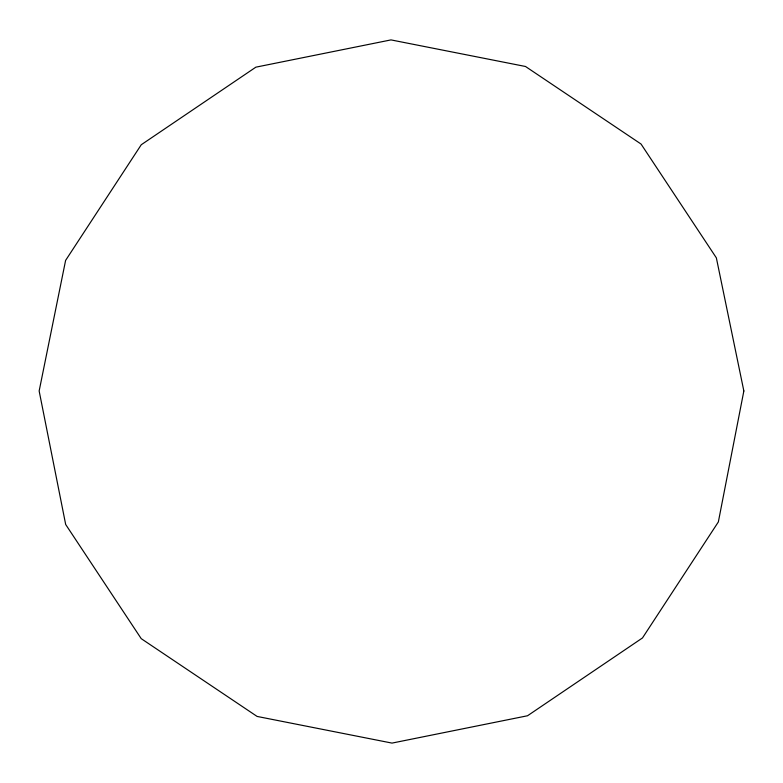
<?xml version="1.0" encoding="UTF-8"?>
<svg xmlns="http://www.w3.org/2000/svg" width="783" height="783" viewBox="0 0 783 783"><rect width="100%" height="100%" fill="white"/><g stroke="black" fill="none" stroke-linecap="round" stroke-linejoin="round"><path stroke-width="1.17" d="M743.85 390.981L718.354 521.938L642.481 637.949L527.527 715.76L392.009 743.096L257.108 716.435L141.224 638.654L65.684 524.493L39.15 390.981L65.606 260.406L141.263 144.738L255.875 67.162L390.991 39.904L525.501 66.486L641.042 144.033L716.357 257.861L743.85 390.981"/></g></svg>
